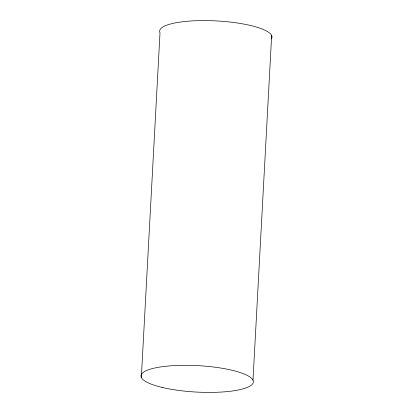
<?xml version="1.0" encoding="UTF-8"?>
<svg xmlns="http://www.w3.org/2000/svg" width="413" height="413" viewBox="0 0 413 413"><rect width="100%" height="100%" fill="white"/><g stroke="black" fill="none" stroke-linecap="round" stroke-linejoin="round"><path stroke-width="0.62" d="M141.339 377.508L160.007 32.787A56.266 13.231 3.1 0 1 216.799 20.944A56.266 13.231 3.1 0 1 271.408 38.936M252.993 380.213L271.661 35.492M162.201 387.44A56.266 13.231 3.1 0 0 252.741 383.656A56.266 13.231 3.1 0 0 176.558 365.479A56.266 13.231 3.1 0 0 162.201 387.44"/></g></svg>
